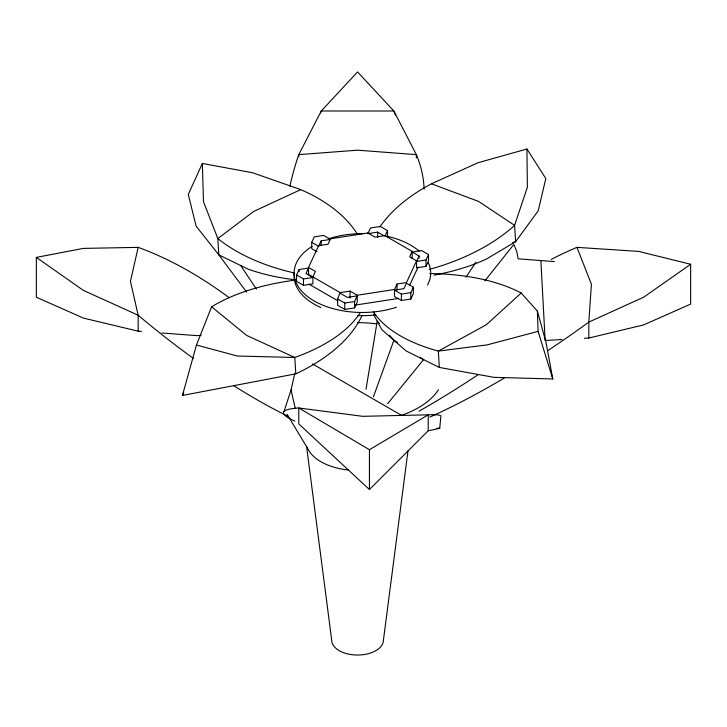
<?xml version="1.0" encoding="UTF-8"?>
<svg xmlns="http://www.w3.org/2000/svg" width="727" height="727" viewBox="0 0 727 727"><rect width="100%" height="100%" fill="white"/><g stroke="black" fill="none" stroke-linecap="round" stroke-linejoin="round"><path stroke-width="1.09" d="M439.753 428.212L440.889 415.917A310.729 13.013 -10.4 0 0 428.221 414.826L362.718 416.317L298.779 407.974A299.442 22.973 9.5 0 0 294.708 421.051M408.011 450.722L383.438 640.105A25.872 14.94 0 0 1 357.566 655.045A25.872 14.94 0 0 1 331.694 640.105L306.549 446.233M366.017 389.263L377.222 321.152L379.394 323.642M138.175 331.176L83.387 318.081L36.35 297.234L36.35 257.403L83.269 248.398L138.175 247.362L130.433 281.304L138.175 315.245L138.175 331.176L141.565 331.439M284.048 411.482L291.036 389.963L294.789 373.542M295.371 280.122A166.719 84.641 1.5 0 0 211.612 306.803L196.454 345.025L182.432 395.452L295.798 373.832A175.18 99.208 -4.6 0 0 362.173 315.182M373.414 396.851L393.907 340.263L389.554 335.274M320.48 113.085L321.27 110.995L357.566 71.955L393.87 110.995L416.353 154.642A227.969 146.527 -1.7 0 1 424.114 189.075M183.74 392.316L182.432 395.452L183.377 393.416M357.684 234.576A162.939 98.572 -0.6 0 0 300.733 189.62L252.533 172.735L202.36 163.457L188.293 194.454L196.108 226.106L218.854 254.913L246.598 292.063M296.58 274.96L299.106 269.517L308.53 268.063L306.003 273.506L312.901 277.487L303.477 278.941L296.58 274.96L296.58 281.331L303.477 285.32L312.901 283.857L312.901 276.851L315.427 271.407L308.53 267.427L318.626 245.662L328.05 244.199L330.576 238.765L367.898 232.985L375.068 237.129L384.874 235.612L412.191 251.388L412.191 258.394M316.899 251.678L311.729 248.689L311.729 242.318L314.255 236.875L323.679 235.412L330.576 239.401L330.576 238.765M311.729 242.318L318.626 246.299L321.152 240.855L330.576 239.401M340.218 292.627L350.023 291.109L357.193 295.244L357.193 302.259L354.567 307.921L344.771 309.429L337.592 305.295L337.592 298.915L340.218 292.627L308.53 274.433L308.53 267.427M383.974 235.739L377.695 232.113L367.898 233.621L370.525 227.969L380.321 226.451L387.5 230.595L387.5 236.966M354.567 307.921L354.567 301.541L357.193 295.889L347.397 297.398L340.218 293.263M384.874 236.248L387.5 230.595M406.466 282.576L406.466 283.212L413.363 287.192L413.363 293.572L410.837 299.006L401.413 300.469L394.516 296.489L394.516 289.473L397.042 284.03L406.466 282.576L416.562 260.811L416.562 267.827L425.995 266.364L428.512 260.92L428.512 254.55L421.615 250.57L412.191 252.024L419.088 256.004L419.088 258.13M412.191 251.388L409.664 256.831L417.371 261.384M406.466 283.212L403.939 288.655L394.516 290.109L401.413 294.099L410.837 292.636L413.363 287.192M419.088 256.004L416.562 261.447L425.995 259.993L428.512 254.55M409.619 285.338L418.143 266.973M465.952 277.26L475.976 262.147M484.873 280.822L513.862 244.426L516.761 251.524L518.178 258.83L554.41 261.584M387.636 403.712L423.441 359.765M369.434 489.544L369.434 449.713L298.779 407.974L298.779 423.905L369.434 489.544L428.221 430.757A298.861 2.217 -9.7 0 0 436.754 428.357M373.433 314.173L381.839 329.649L405.975 350.877L439.335 367.444L494.078 377.358L552.793 378.958L546.068 342.69L537.371 311.065L521.186 293.017L486.336 324.742L438.317 351.096A175.661 84.541 -5.9 0 1 373.333 311.683M584.344 338.282L588.825 338.028L643.613 324.933L690.65 304.086L690.65 264.255L643.731 297.161L588.825 322.097A310.729 80.27 -37.2 0 1 547.358 350.932M369.434 449.713L428.221 414.826L428.221 430.757M300.733 189.62L253.814 211.366L217.836 238.574L218.854 254.913L248.08 269.126A162.448 86.04 -5.6 0 0 295.117 279.804M379.876 226.906A162.939 98.2 -6.8 0 1 431.438 183.804L478.157 162.684L526.93 149.008L545.823 178.542L538.18 210.875L515.607 241.7L486.336 259.103A162.448 91.647 -0.2 0 1 434.037 275.151M512.417 242.827L515.607 241.7L514.589 225.361L527.366 187.275L526.93 149.008M537.371 311.065L538.098 331.367L487.163 344.88L438.317 351.096L439.335 367.444M357.193 295.244L394.516 289.473M337.592 298.915L344.771 303.059L354.567 301.541M355.158 305.122L398.396 298.433M201.152 335.329L196.962 335.647L161.912 332.984M561.953 339.527L545.15 340.463L540.87 260.557M551.275 259.394A299.442 150.071 -48.7 0 1 576.965 247.362L638.57 251.388L690.65 264.255M196.454 345.025L237.347 356.03L294.789 357.484A175.661 84.895 -0.9 0 0 360.129 312.719M431.438 183.804L478.475 201.361L514.589 225.361A162.939 93.774 -8.8 0 1 429.284 269.426M308.893 284.093L337.764 300.769M312.51 363.954L401.74 415.471M393.907 340.263L397.642 342.69M420.015 357.275L423.75 359.701M36.35 257.403L83.269 290.318L138.175 315.245A299.442 90.693 41.4 0 0 193.455 358.438M211.612 306.803L246.635 335.42L294.789 357.484L295.798 373.832M240.682 265.528L256.395 289.064M287.12 414.381L307.585 448.368A51.753 29.88 0 0 0 348.569 470.051M576.965 247.362L591.414 284.284L588.825 322.097L588.825 338.028M395.443 115.175L393.87 110.995L321.27 110.995L298.779 154.642A299.442 284.702 34.1 0 0 289.891 186.276M538.098 331.367L552.793 378.958M291.036 389.963L295.289 408.574M202.36 163.457L203.478 201.697L217.836 238.574A162.939 94.428 1.6 0 0 294.344 272.961M425.995 259.993L425.995 266.364M416.353 157.823L416.353 154.642L357.566 150.171L298.779 154.642L298.779 156.759M410.837 292.636L410.837 299.006M401.413 294.099L401.413 300.469M397.042 284.03L397.042 290.046M377.695 232.113L377.695 237.42M367.898 232.985L367.898 233.621M350.023 291.109L350.023 298.115M344.771 303.059L344.771 309.429M321.152 240.855L321.152 245.108M318.626 245.662L318.626 246.299M303.477 278.941L303.477 285.32M299.106 269.517L299.106 271.644M428.367 262.847A68.293 39.431 0 0 1 427.458 285.048M396.542 307.194A68.293 39.431 0 0 1 309.129 297.725A68.293 39.431 0 0 1 312.056 246.398M328.25 238.901A68.293 39.431 0 0 1 362.4 233.621M386.864 236.239A68.293 39.431 0 0 1 419.197 251.151M429.793 273.561A166.719 83.978 -8.4 0 1 521.186 293.017M288.165 416.326A299.442 90.693 41.4 0 1 234.094 385.928M478.03 374.778A333.357 59.46 -39.2 0 1 419.061 411.164M375.741 314.909A68.293 39.431 0 0 1 357.948 315.582M320.816 307.521A68.293 39.431 0 0 1 294.308 273.152M438.436 389.754A86.249 49.799 0 0 1 400.695 415.562M357.566 322.643A86.249 49.799 0 0 1 376.622 323.878M504.129 378.113A310.729 80.27 -37.2 0 1 429.902 417.053M138.175 247.362A299.442 174.162 50.5 0 1 229.132 297.679"/></g></svg>
